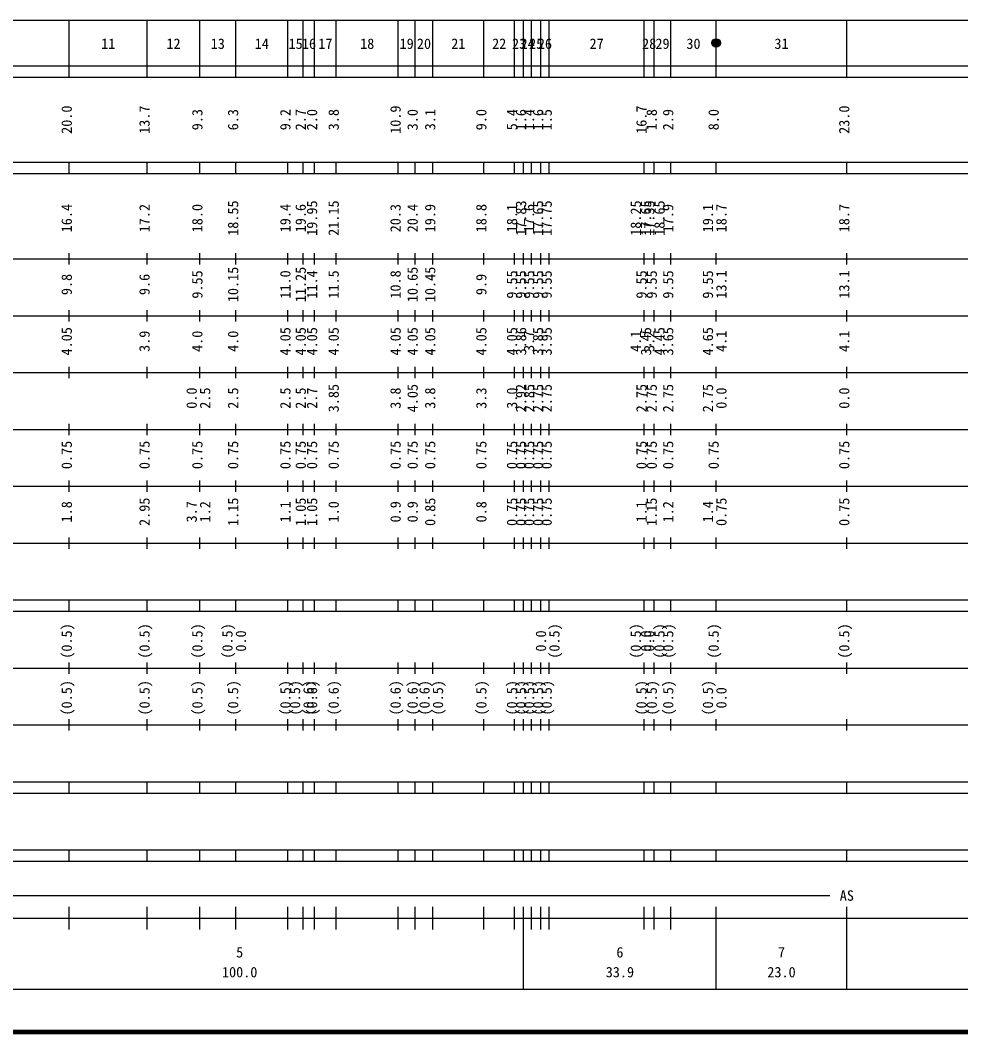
# Model space of a CAD drawing. Units: millimetres on the paper, enlarged 1000 times. Extents: x 40000 to 680000, y 20000 to 380000.
# Drawn here: x 279359 to 444968, y 20000 to 198000 of the extents above; entities that cross this region are included whole.
import ezdxf
from ezdxf.enums import TextEntityAlignment as Align

# ---------------------------------------------------------------- set-up
doc = ezdxf.new("R2010")
doc.units = ezdxf.units.MM
doc.header["$LTSCALE"] = 1000
doc.layers.add('M-TTL', color=2, linetype='Continuous', lineweight=140)
doc.layers.add('M-TTL-BAND', color=7, linetype='Continuous', lineweight=25)
doc.styles.add('ＭＳ ゴシック', font='')
doc.styles.get('ＭＳ ゴシック').set_extended_font_data('MS Gothic')

msp = doc.modelspace()

# ---------------------------------------------------------------- linework, layer by layer
at = {"layer": 'M-TTL'}
msp.add_line((40000, 20000), (680000, 20000), dxfattribs=at)
at = {"layer": 'M-TTL-BAND'}
for p, q in [((68000, 198000), (579000, 198000)), ((288000, 188000), (288000, 198000)), ((301700, 188000), (301700, 198000)), ((311000, 188000), (311000, 198000)), ((317300, 188000), (317300, 198000)), ((326500, 188000), (326500, 198000)), ((329200, 188000), (329200, 198000)), ((331200, 188000), (331200, 198000)), ((335000, 188000), (335000, 198000)), ((345900, 188000), (345900, 198000)), ((348900, 188000), (348900, 198000)), ((352000, 188000), (352000, 198000)), ((361000, 188000), (361000, 198000)), ((366400, 188000), (366400, 198000)), ((368000, 188000), (368000, 198000)), ((369400, 188000), (369400, 198000)), ((371000, 188000), (371000, 198000)), ((372500, 188000), (372500, 198000)), ((389200, 188000), (389200, 198000)), ((391000, 188000), (391000, 198000)), ((393900, 188000), (393900, 198000)), ((401900, 188000), (401900, 198000)), ((424900, 188000), (424900, 198000)), ((40000, 190000), (579000, 190000)), ((40000, 188000), (579000, 188000)), ((40000, 173000), (579000, 173000)), ((288000, 171000), (288000, 173000)), ((301700, 171000), (301700, 173000)), ((311000, 171000), (311000, 173000)), ((317300, 171000), (317300, 173000)), ((326500, 171000), (326500, 173000)), ((329200, 171000), (329200, 173000)), ((331200, 171000), (331200, 173000)), ((335000, 171000), (335000, 173000)), ((345900, 171000), (345900, 173000)), ((348900, 171000), (348900, 173000)), ((352000, 171000), (352000, 173000)), ((361000, 171000), (361000, 173000)), ((366400, 171000), (366400, 173000)), ((368000, 171000), (368000, 173000)), ((369400, 171000), (369400, 173000)), ((371000, 171000), (371000, 173000)), ((372500, 171000), (372500, 173000)), ((389200, 171000), (389200, 173000)), ((391000, 171000), (391000, 173000)), ((393900, 171000), (393900, 173000)), ((401900, 171000), (401900, 173000)), ((424900, 171000), (424900, 173000)), ((40000, 171000), (579000, 171000)), ((288000, 155000), (288000, 157000)), ((301700, 155000), (301700, 157000)), ((311000, 155000), (311000, 157000)), ((317300, 155000), (317300, 157000)), ((326500, 155000), (326500, 157000)), ((329200, 155000), (329200, 157000)), ((331200, 155000), (331200, 157000)), ((335000, 155000), (335000, 157000)), ((345900, 155000), (345900, 157000)), ((348900, 155000), (348900, 157000)), ((352000, 155000), (352000, 157000)), ((361000, 155000), (361000, 157000)), ((366400, 155000), (366400, 157000)), ((368000, 155000), (368000, 157000)), ((369400, 155000), (369400, 157000)), ((371000, 155000), (371000, 157000)), ((372500, 155000), (372500, 157000)), ((389200, 155000), (389200, 157000)), ((391000, 155000), (391000, 157000)), ((393900, 155000), (393900, 157000)), ((401900, 155000), (401900, 157000)), ((424900, 155000), (424900, 157000)), ((40000, 156000), (579000, 156000)), ((46000, 146000), (579000, 146000)), ((288000, 145000), (288000, 147000)), ((301700, 145000), (301700, 147000)), ((311000, 145000), (311000, 147000)), ((317300, 145000), (317300, 147000)), ((326500, 145000), (326500, 147000)), ((329200, 145000), (329200, 147000)), ((331200, 145000), (331200, 147000)), ((335000, 145000), (335000, 147000)), ((345900, 145000), (345900, 147000)), ((348900, 145000), (348900, 147000)), ((352000, 145000), (352000, 147000)), ((361000, 145000), (361000, 147000)), ((366400, 145000), (366400, 147000)), ((368000, 145000), (368000, 147000)), ((369400, 145000), (369400, 147000)), ((371000, 145000), (371000, 147000)), ((372500, 145000), (372500, 147000)), ((389200, 145000), (389200, 147000)), ((391000, 145000), (391000, 147000)), ((393900, 145000), (393900, 147000)), ((401900, 145000), (401900, 147000)), ((424900, 145000), (424900, 147000)), ((52000, 136000), (579000, 136000)), ((288000, 135000), (288000, 137000)), ((301700, 135000), (301700, 137000)), ((311000, 135000), (311000, 137000)), ((317300, 135000), (317300, 137000)), ((326500, 135000), (326500, 137000)), ((329200, 135000), (329200, 137000)), ((331200, 135000), (331200, 137000)), ((335000, 135000), (335000, 137000)), ((345900, 135000), (345900, 137000)), ((348900, 135000), (348900, 137000)), ((352000, 135000), (352000, 137000)), ((361000, 135000), (361000, 137000)), ((366400, 135000), (366400, 137000)), ((368000, 135000), (368000, 137000)), ((369400, 135000), (369400, 137000)), ((371000, 135000), (371000, 137000)), ((372500, 135000), (372500, 137000)), ((389200, 135000), (389200, 137000)), ((391000, 135000), (391000, 137000)), ((393900, 135000), (393900, 137000)), ((401900, 135000), (401900, 137000)), ((424900, 135000), (424900, 137000)), ((288000, 125000), (288000, 127000)), ((301700, 125000), (301700, 127000)), ((311000, 125000), (311000, 127000)), ((317300, 125000), (317300, 127000)), ((326500, 125000), (326500, 127000)), ((329200, 125000), (329200, 127000)), ((331200, 125000), (331200, 127000)), ((335000, 125000), (335000, 127000)), ((345900, 125000), (345900, 127000)), ((348900, 125000), (348900, 127000)), ((352000, 125000), (352000, 127000)), ((361000, 125000), (361000, 127000)), ((366400, 125000), (366400, 127000)), ((368000, 125000), (368000, 127000)), ((369400, 125000), (369400, 127000)), ((371000, 125000), (371000, 127000)), ((372500, 125000), (372500, 127000)), ((389200, 125000), (389200, 127000)), ((391000, 125000), (391000, 127000)), ((393900, 125000), (393900, 127000)), ((401900, 125000), (401900, 127000)), ((424900, 125000), (424900, 127000)), ((46000, 126000), (579000, 126000)), ((52000, 116000), (579000, 116000)), ((288000, 115000), (288000, 117000)), ((301700, 115000), (301700, 117000)), ((311000, 115000), (311000, 117000)), ((317300, 115000), (317300, 117000)), ((326500, 115000), (326500, 117000)), ((329200, 115000), (329200, 117000)), ((331200, 115000), (331200, 117000)), ((335000, 115000), (335000, 117000)), ((345900, 115000), (345900, 117000)), ((348900, 115000), (348900, 117000)), ((352000, 115000), (352000, 117000)), ((361000, 115000), (361000, 117000)), ((366400, 115000), (366400, 117000)), ((368000, 115000), (368000, 117000)), ((369400, 115000), (369400, 117000)), ((371000, 115000), (371000, 117000)), ((372500, 115000), (372500, 117000)), ((389200, 115000), (389200, 117000)), ((391000, 115000), (391000, 117000)), ((393900, 115000), (393900, 117000)), ((401900, 115000), (401900, 117000)), ((424900, 115000), (424900, 117000)), ((288000, 105000), (288000, 107000)), ((301700, 105000), (301700, 107000)), ((311000, 105000), (311000, 107000)), ((317300, 105000), (317300, 107000)), ((326500, 105000), (326500, 107000)), ((329200, 105000), (329200, 107000)), ((331200, 105000), (331200, 107000)), ((335000, 105000), (335000, 107000)), ((345900, 105000), (345900, 107000)), ((348900, 105000), (348900, 107000)), ((352000, 105000), (352000, 107000)), ((361000, 105000), (361000, 107000)), ((366400, 105000), (366400, 107000)), ((368000, 105000), (368000, 107000)), ((369400, 105000), (369400, 107000)), ((371000, 105000), (371000, 107000)), ((372500, 105000), (372500, 107000)), ((389200, 105000), (389200, 107000)), ((391000, 105000), (391000, 107000)), ((393900, 105000), (393900, 107000)), ((401900, 105000), (401900, 107000)), ((424900, 105000), (424900, 107000)), ((46000, 106000), (579000, 106000)), ((40000, 96000), (579000, 96000)), ((288000, 94000), (288000, 96000)), ((301700, 94000), (301700, 96000)), ((311000, 94000), (311000, 96000)), ((317300, 94000), (317300, 96000)), ((326500, 94000), (326500, 96000)), ((329200, 94000), (329200, 96000)), ((331200, 94000), (331200, 96000)), ((335000, 94000), (335000, 96000)), ((345900, 94000), (345900, 96000)), ((348900, 94000), (348900, 96000)), ((352000, 94000), (352000, 96000)), ((361000, 94000), (361000, 96000)), ((366400, 94000), (366400, 96000)), ((368000, 94000), (368000, 96000)), ((369400, 94000), (369400, 96000)), ((371000, 94000), (371000, 96000)), ((372500, 94000), (372500, 96000)), ((389200, 94000), (389200, 96000)), ((391000, 94000), (391000, 96000)), ((393900, 94000), (393900, 96000)), ((401900, 94000), (401900, 96000)), ((424900, 94000), (424900, 96000)), ((40000, 94000), (579000, 94000)), ((49000, 84000), (579000, 84000)), ((288000, 83000), (288000, 85000)), ((301700, 83000), (301700, 85000)), ((311000, 83000), (311000, 85000)), ((317300, 83000), (317300, 85000)), ((326500, 83000), (326500, 85000)), ((329200, 83000), (329200, 85000)), ((331200, 83000), (331200, 85000)), ((335000, 83000), (335000, 85000)), ((345900, 83000), (345900, 85000)), ((348900, 83000), (348900, 85000)), ((352000, 83000), (352000, 85000)), ((361000, 83000), (361000, 85000)), ((366400, 83000), (366400, 85000)), ((368000, 83000), (368000, 85000)), ((369400, 83000), (369400, 85000)), ((371000, 83000), (371000, 85000)), ((372500, 83000), (372500, 85000)), ((389200, 83000), (389200, 85000)), ((391000, 83000), (391000, 85000)), ((393900, 83000), (393900, 85000)), ((401900, 83000), (401900, 85000)), ((424900, 83000), (424900, 85000)), ((288000, 73000), (288000, 75000)), ((301700, 73000), (301700, 75000)), ((311000, 73000), (311000, 75000)), ((317300, 73000), (317300, 75000)), ((326500, 73000), (326500, 75000)), ((329200, 73000), (329200, 75000)), ((331200, 73000), (331200, 75000)), ((335000, 73000), (335000, 75000)), ((345900, 73000), (345900, 75000)), ((348900, 73000), (348900, 75000)), ((352000, 73000), (352000, 75000)), ((361000, 73000), (361000, 75000)), ((366400, 73000), (366400, 75000)), ((368000, 73000), (368000, 75000)), ((369400, 73000), (369400, 75000)), ((371000, 73000), (371000, 75000)), ((372500, 73000), (372500, 75000)), ((389200, 73000), (389200, 75000)), ((391000, 73000), (391000, 75000)), ((393900, 73000), (393900, 75000)), ((401900, 73000), (401900, 75000)), ((424900, 73000), (424900, 75000)), ((40000, 74000), (579000, 74000)), ((40000, 64000), (579000, 64000)), ((288000, 62000), (288000, 64000)), ((301700, 62000), (301700, 64000)), ((311000, 62000), (311000, 64000)), ((317300, 62000), (317300, 64000)), ((326500, 62000), (326500, 64000)), ((329200, 62000), (329200, 64000)), ((331200, 62000), (331200, 64000)), ((335000, 62000), (335000, 64000)), ((345900, 62000), (345900, 64000)), ((348900, 62000), (348900, 64000)), ((352000, 62000), (352000, 64000)), ((361000, 62000), (361000, 64000)), ((366400, 62000), (366400, 64000)), ((368000, 62000), (368000, 64000)), ((369400, 62000), (369400, 64000)), ((371000, 62000), (371000, 64000)), ((372500, 62000), (372500, 64000)), ((389200, 62000), (389200, 64000)), ((391000, 62000), (391000, 64000)), ((393900, 62000), (393900, 64000)), ((401900, 62000), (401900, 64000)), ((424900, 62000), (424900, 64000)), ((40000, 62000), (579000, 62000)), ((40000, 52000), (579000, 52000)), ((288000, 50000), (288000, 52000)), ((301700, 50000), (301700, 52000)), ((311000, 50000), (311000, 52000)), ((317300, 50000), (317300, 52000)), ((326500, 50000), (326500, 52000)), ((329200, 50000), (329200, 52000)), ((331200, 50000), (331200, 52000)), ((335000, 50000), (335000, 52000)), ((345900, 50000), (345900, 52000)), ((348900, 50000), (348900, 52000)), ((352000, 50000), (352000, 52000)), ((361000, 50000), (361000, 52000)), ((366400, 50000), (366400, 52000)), ((368000, 50000), (368000, 52000)), ((369400, 50000), (369400, 52000)), ((371000, 50000), (371000, 52000)), ((372500, 50000), (372500, 52000)), ((389200, 50000), (389200, 52000)), ((391000, 50000), (391000, 52000)), ((393900, 50000), (393900, 52000)), ((401900, 50000), (401900, 52000)), ((424900, 50000), (424900, 52000)), ((40000, 50000), (579000, 50000)), ((71000, 44000), (421900, 44000)), ((288000, 38000), (288000, 42000)), ((301700, 38000), (301700, 42000)), ((311000, 38000), (311000, 42000)), ((317300, 38000), (317300, 42000)), ((326500, 38000), (326500, 42000)), ((329200, 38000), (329200, 42000)), ((331200, 38000), (331200, 42000)), ((335000, 38000), (335000, 42000)), ((345900, 38000), (345900, 42000)), ((348900, 38000), (348900, 42000)), ((352000, 38000), (352000, 42000)), ((361000, 38000), (361000, 42000)), ((366400, 38000), (366400, 42000)), ((368000, 27500), (368000, 42000)), ((369400, 38000), (369400, 42000)), ((371000, 38000), (371000, 42000)), ((372500, 38000), (372500, 42000)), ((389200, 38000), (389200, 42000)), ((391000, 38000), (391000, 42000)), ((393900, 38000), (393900, 42000)), ((401900, 27500), (401900, 42000)), ((424900, 27500), (424900, 42000)), ((40000, 40000), (579000, 40000)), ((68000, 27500), (579000, 27500))]:
    msp.add_line(p, q, dxfattribs=at)
for radius in [750, 600, 450, 300, 150, 100]:
    msp.add_circle((401900, 194000), radius, dxfattribs=at)

# ---------------------------------------------------------------- texts
at = {"layer": 'M-TTL-BAND', "style": 'ＭＳ ゴシック'}
for s, p in [('11', (294850, 192405)), ('12', (306350, 192405)), ('13', (314150, 192405)), ('14', (321900, 192405)), ('15', (327850, 192405)), ('16', (330200, 192405)), ('17', (333100, 192405)), ('18', (340450, 192405)), ('19', (347400, 192405)), ('20', (350450, 192405)), ('21', (356500, 192405)), ('22', (363700, 192405)), ('23', (367200, 192405)), ('24', (368700, 192405)), ('25', (370200, 192405)), ('26', (371750, 192405)), ('27', (380850, 192405)), ('28', (390100, 192405)), ('29', (392450, 192405)), ('30', (397900, 192405)), ('31', (413400, 192405)), ('AS', (424900, 42500)), ('5', (318000, 32523)), ('6', (384950, 32523)), ('7', (413400, 32523)), ('100.0', (318000, 29033)), ('33.9', (384950, 29033)), ('23.0', (413400, 29033))]:
    msp.add_text(s, height=1833, dxfattribs=at).set_placement(p, align=Align.BOTTOM_CENTER)
for s, p in [('20.0', (289000, 180500)), ('13.7', (302700, 180500)), ('9.3', (312000, 180500)), ('6.3', (318300, 180500)), ('9.2', (327500, 180500)), ('2.7', (330200, 180500)), ('2.0', (332200, 180500)), ('3.8', (336000, 180500)), ('10.9', (346900, 180500)), ('3.0', (349900, 180500)), ('3.1', (353000, 180500)), ('9.0', (362000, 180500)), ('5.4', (367400, 180500)), ('1.6', (369000, 180500)), ('1.4', (370400, 180500)), ('1.6', (372000, 180500)), ('1.5', (373500, 180500)), ('16.7', (390200, 180500)), ('1.8', (392000, 180500)), ('2.9', (394900, 180500)), ('8.0', (402900, 180500)), ('23.0', (425900, 180500)), ('16.4', (289000, 163174)), ('17.2', (302700, 163174)), ('18.55', (318300, 163174)), ('19.4', (327500, 163174)), ('19.6', (330200, 163174)), ('19.95', (332200, 163174)), ('21.15', (336000, 163174)), ('20.4', (349900, 163174)), ('18.8', (362000, 163174)), ('18.1', (367400, 163174)), ('17.83', (369000, 163174)), ('17.6', (370400, 163174)), ('17.65', (372000, 163174)), ('17.75', (373500, 163174)), ('18.25', (389200, 163174)), ('17.65', (391000, 163174)), ('17.35', (391570, 163174)), ('18.65', (393370, 163174)), ('19.1', (401900, 163174)), ('18.0', (312000, 163174)), ('20.3', (346900, 163174)), ('19.9', (353000, 163174)), ('17.9', (394900, 163174)), ('18.7', (404270, 163174)), ('18.7', (425900, 163174)), ('9.8', (289000, 151500)), ('9.6', (302700, 151500)), ('9.55', (312000, 151500)), ('10.15', (318300, 151500)), ('11.0', (327500, 151500)), ('11.25', (330200, 151500)), ('11.4', (332200, 151500)), ('11.5', (336000, 151500)), ('10.8', (346900, 151500)), ('10.65', (349900, 151500)), ('10.45', (353000, 151500)), ('9.9', (362000, 151500)), ('9.55', (367400, 151500)), ('9.55', (369000, 151500)), ('9.55', (370400, 151500)), ('9.55', (372000, 151500)), ('9.55', (373500, 151500)), ('9.55', (390200, 151500)), ('9.55', (392000, 151500)), ('9.55', (394900, 151500)), ('9.55', (401900, 151500)), ('13.1', (404270, 151500)), ('13.1', (425900, 151500)), ('4.05', (289000, 141500)), ('3.9', (302700, 141500)), ('4.0', (312000, 141500)), ('4.0', (318300, 141500)), ('4.05', (327500, 141500)), ('4.05', (330200, 141500)), ('4.05', (332200, 141500)), ('4.05', (336000, 141500)), ('4.05', (346900, 141500)), ('4.05', (349900, 141500)), ('4.05', (353000, 141500)), ('4.05', (362000, 141500)), ('4.05', (367400, 141500)), ('3.86', (369000, 141500)), ('3.7', (370400, 141500)), ('3.85', (372000, 141500)), ('3.95', (373500, 141500)), ('4.1', (389200, 141500)), ('3.45', (391000, 141500)), ('3.2', (391570, 141500)), ('4.45', (393370, 141500)), ('3.65', (394900, 141500)), ('4.65', (401900, 141500)), ('4.1', (404270, 141500)), ('4.1', (425900, 141500)), ('3.85', (336000, 131500)), ('4.05', (349900, 131500)), ('2.92', (369000, 131500)), ('2.85', (370400, 131500)), ('2.75', (372000, 131500)), ('2.75', (373500, 131500)), ('2.75', (390200, 131500)), ('2.75', (392000, 131500)), ('2.75', (394900, 131500)), ('2.75', (401900, 131500)), ('0.0', (311000, 131500)), ('2.5', (313370, 131500)), ('2.5', (318300, 131500)), ('2.5', (327500, 131500)), ('2.5', (330200, 131500)), ('2.7', (332200, 131500)), ('3.8', (346900, 131500)), ('3.8', (353000, 131500)), ('3.3', (362000, 131500)), ('3.0', (367400, 131500)), ('0.0', (404270, 131500)), ('0.0', (425900, 131500)), ('0.75', (289000, 121500)), ('0.75', (302700, 121500)), ('0.75', (312000, 121500)), ('0.75', (318300, 121500)), ('0.75', (327500, 121500)), ('0.75', (330200, 121500)), ('0.75', (332200, 121500)), ('0.75', (336000, 121500)), ('0.75', (346900, 121500)), ('0.75', (349900, 121500)), ('0.75', (353000, 121500)), ('0.75', (362000, 121500)), ('0.75', (367400, 121500)), ('0.75', (369000, 121500)), ('0.75', (370400, 121500)), ('0.75', (372000, 121500)), ('0.75', (373500, 121500)), ('0.75', (390200, 121500)), ('0.75', (392000, 121500)), ('0.75', (394900, 121500)), ('0.75', (402900, 121500)), ('0.75', (425900, 121500)), ('1.8', (289000, 111500)), ('2.95', (302700, 111500)), ('3.7', (311000, 111500)), ('1.2', (313370, 111500)), ('1.15', (318300, 111500)), ('1.1', (327500, 111500)), ('1.05', (330200, 111500)), ('1.05', (332200, 111500)), ('1.0', (336000, 111500)), ('0.9', (346900, 111500)), ('0.9', (349900, 111500)), ('0.85', (353000, 111500)), ('0.8', (362000, 111500)), ('0.75', (367400, 111500)), ('0.75', (369000, 111500)), ('0.75', (370400, 111500)), ('0.75', (372000, 111500)), ('0.75', (373500, 111500)), ('1.1', (390200, 111500)), ('1.15', (392000, 111500)), ('1.2', (394900, 111500)), ('1.4', (401900, 111500)), ('0.75', (404270, 111500)), ('0.75', (425900, 111500)), ('(0.5)', (289000, 88764)), ('(0.5)', (302700, 88764)), ('(0.5)', (312000, 88764)), ('(0.5)', (317300, 88764)), ('(0.5)', (374870, 88764)), ('(0.5)', (389200, 88764)), ('(0.5)', (393370, 88764)), ('(0.5)', (394900, 88764)), ('(0.5)', (402900, 88764)), ('(0.5)', (425900, 88764)), ('0.0', (319670, 88764)), ('0.0', (372500, 88764)), ('0.0', (391000, 88764)), ('0.0', (391570, 88764)), ('(0.5)', (289000, 78764)), ('(0.5)', (302700, 78764)), ('(0.5)', (312000, 78764)), ('(0.5)', (318300, 78764)), ('(0.5)', (327500, 78764)), ('(0.5)', (329200, 78764)), ('(0.6)', (331570, 78764)), ('(0.6)', (332200, 78764)), ('(0.6)', (336000, 78764)), ('(0.6)', (346900, 78764)), ('(0.6)', (349900, 78764)), ('(0.6)', (352000, 78764)), ('(0.5)', (354370, 78764)), ('(0.5)', (362000, 78764)), ('(0.5)', (367400, 78764)), ('(0.5)', (369000, 78764)), ('(0.5)', (370400, 78764)), ('(0.5)', (372000, 78764)), ('(0.5)', (373500, 78764)), ('(0.5)', (390200, 78764)), ('(0.5)', (392000, 78764)), ('(0.5)', (394900, 78764)), ('(0.5)', (401900, 78764)), ('0.0', (404270, 78764))]:
    msp.add_text(s, height=1833, rotation=90, dxfattribs=at).set_placement(p, align=Align.BOTTOM_CENTER)

doc.saveas('drawing.dxf')
